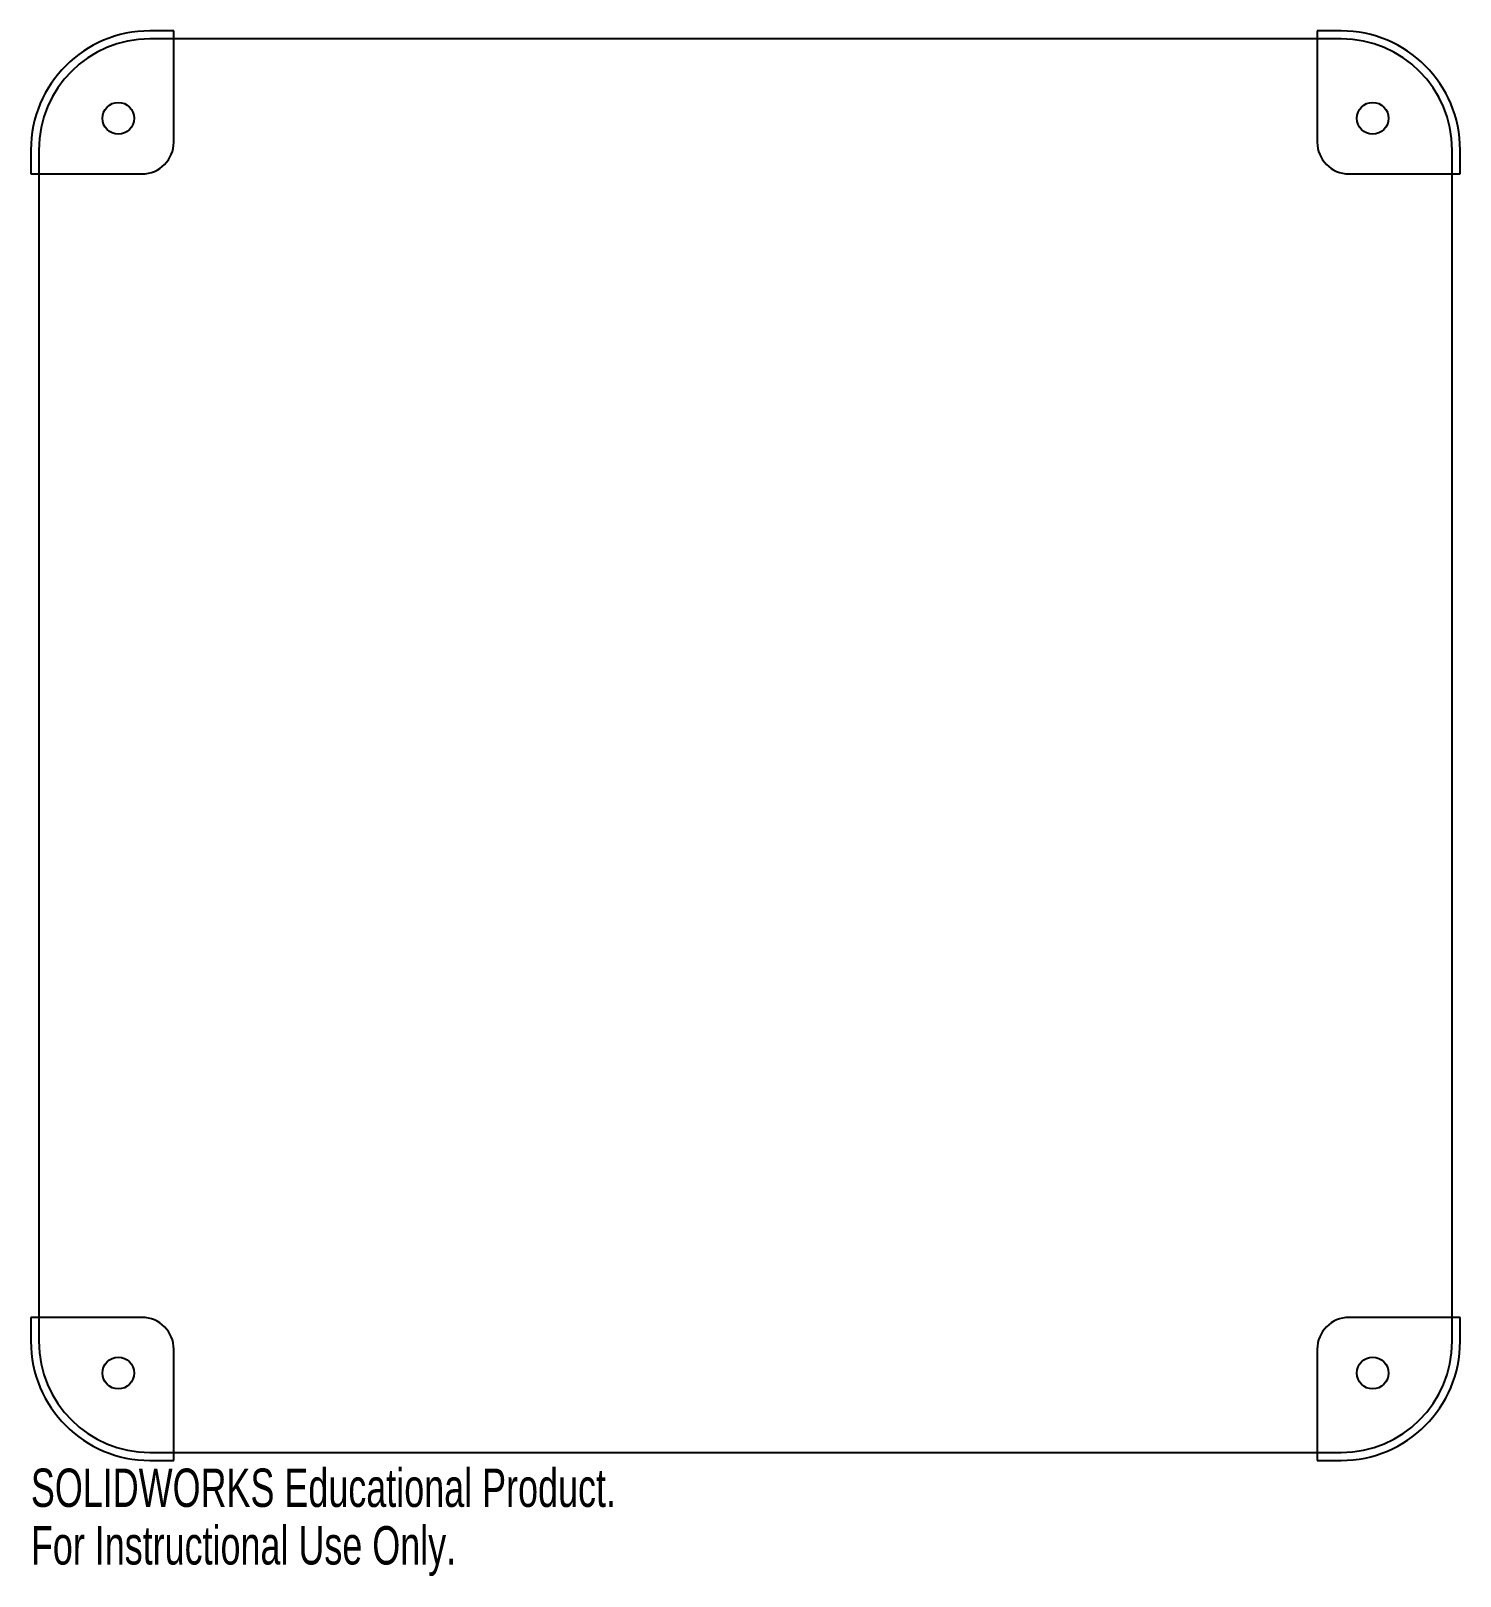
# Model space of a CAD drawing. Header units: millimetres. Extents: x -90 to 90, y -105 to 90.
import ezdxf

# ---------------------------------------------------------------- set-up
doc = ezdxf.new("R2010")
doc.units = ezdxf.units.MM
doc.styles.add('SLDTEXTSTYLE0', font='TXT', dxfattribs={"width": 0.7})

msp = doc.modelspace()

# ---------------------------------------------------------------- linework, layer by layer
at = {"color": 7, "linetype": 'Continuous'}
for p, q in [((-72, 90), (-75, 90)), ((-72, 76), (-72, 90)), ((75, 90), (72, 90)), ((72, 90), (72, 76)), ((75, 89), (-75, 89)), ((-90, 75), (-90, 72)), ((-89, 75), (-89, -75)), ((89, -75), (89, 75)), ((90, 72), (90, 75)), ((-90, 72), (-76, 72)), ((76, 72), (90, 72)), ((-76, -72), (-90, -72)), ((-90, -72), (-90, -75)), ((90, -72), (76, -72)), ((90, -75), (90, -72)), ((-72, -90), (-72, -76)), ((72, -76), (72, -90)), ((-75, -89), (75, -89)), ((-75, -90), (-72, -90)), ((72, -90), (75, -90))]:
    msp.add_line(p, q, dxfattribs=at)
for centre in [(-79, 79), (79, 79), (-79, -79), (79, -79)]:
    msp.add_circle(centre, 2, dxfattribs=at)
for centre, radius, start, end in [((-75, 75), 15, 90, 180), ((75, 75), 15, 0, 90), ((-75, 75), 14, 90, 180), ((75, 75), 14, 0, 90), ((-76, 76), 4, 270, 0), ((76, 76), 4, 180, 270), ((-76, -76), 4, 0, 90), ((76, -76), 4, 90, 180), ((-75, -75), 15, 180, 270), ((-75, -75), 14, 180, 270), ((75, -75), 15, 270, 0), ((75, -75), 14, 270, 0)]:
    msp.add_arc(centre, radius, start, end, dxfattribs=at)

# ---------------------------------------------------------------- texts
at = {"color": 7, "linetype": 'Continuous', "char_height": 4.8336, "attachment_point": 1, "style": 'SLDTEXTSTYLE0'}
for s, insert in [('SOLIDWORKS Educational Product.', (-90, -91.02)), ('For Instructional Use Only.', (-90, -98.27))]:
    msp.add_mtext(s, dxfattribs=dict(at, insert=insert))

doc.saveas('drawing.dxf')
